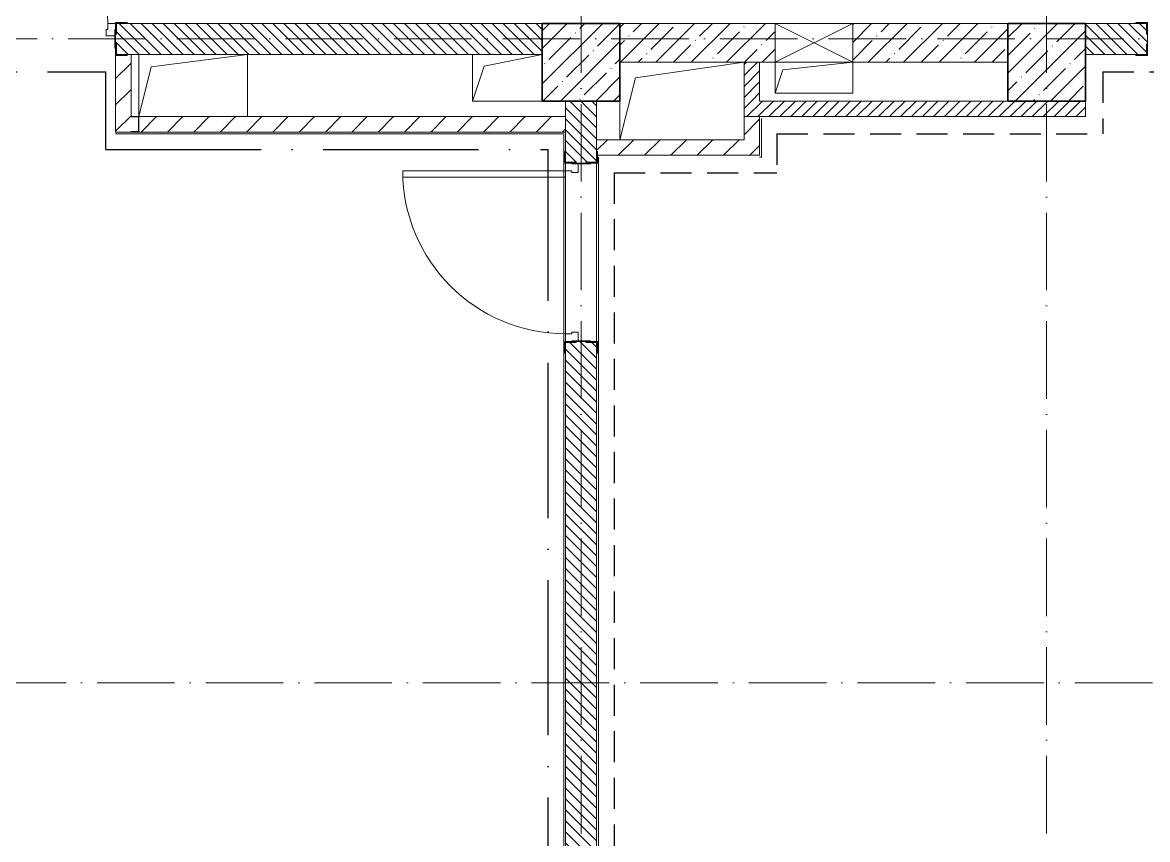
# Model space of a CAD drawing. Header units: millimetres. Extents: x -213536 to 1564669, y -45299 to 942238.
# Drawn here: x -161267 to -154017, y 186568 to 191833 of the extents above; entities that cross this region are included whole.
import ezdxf

# ---------------------------------------------------------------- set-up
doc = ezdxf.new("R2010")
doc.units = ezdxf.units.MM
for name, pattern in [('02 Штрихпунктирная _10 мм_', [1400, 1000, -200, 0, -200]), ('50_200_ШТРИХ_1Т_ш5_п1_п1_', [700, 500, -100, 0, -100]), ('Штрих короткий', [300, 150, -150]), ('Штриховая _2 мм - 1 мм_', [300, 200, -100])]:
    doc.linetypes.add(name, pattern=pattern)
for name, color, linetype, lineweight in [('0-1', 7, 'Continuous', 5), ('0-2', 7, 'Continuous', 9), ('Каркас_Импост', 7, 'Continuous', 13), ('Несущие колонны', 7, 'Continuous', 9), ('Несущие колонны-1', 7, 'Continuous', 35), ('Обобщенные модели', 7, 'Continuous', 9), ('Оси-2', 7, '50_200_ШТРИХ_1Т_ш5_п1_п1_', 9), ('Открывание-1', 7, 'Continuous', 9), ('Панель', 7, 'Continuous', 13), ('Перемычка-1', 7, 'Штрих короткий', 9), ('Проем-2', 7, 'Continuous', 9), ('Стены-1', 7, 'Continuous', 13), ('Штриховка разреза-1', 7, 'Continuous', 9), ('Элементы узлов', 7, 'Continuous', 9)]:
    doc.layers.add(name, color=color, linetype=linetype, lineweight=lineweight)
doc.layers.add('СТ-1_1', color=7, linetype='Штриховая _2 мм - 1 мм_', lineweight=90, true_color=0x888888)
doc.layers.add('СТ-2_1', color=1, linetype='02 Штрихпунктирная _10 мм_', lineweight=90, true_color=0xff0000)
doc.layers.get('0-2').off()
pattern_1 = [(135, (0, 0), (-35.35534, -35.35534), [])]
pattern_2 = [(45, (0, 0), (-84.85281, 84.85281), [])]
pattern_3 = [(45, (0, 0), (-35.35534, 35.35534), [])]

# ---------------------------------------------------------------- blocks, each defined once
blk = doc.blocks.new('BSC_Колонна _Прямоугольная - 500х500-V59-АИ2_02_План отделки стен 2-го этажа _Часть 2_')
at = {"layer": 'Несущие колонны'}
h = blk.add_hatch(dxfattribs=at)
h.set_pattern_fill('FP_67', color=256, style=0, pattern_type=2)
h.set_pattern_definition([(45, (-52950, -7650), (-114.04925, 114.04925), []), (45, (-52835.95, -7650), (-114.04925, 114.04925), [201.613, -40.323, 3.353, -36.97])])
h.paths.add_polyline_path([(-250, -250), (250, -250), (250, 250), (-250, 250)], flags=0)
at = {"layer": 'Несущие колонны-1'}
for p, q in [((250, 250), (-250, 250)), ((-250, 250), (-250, -250)), ((250, -250), (250, 250)), ((-250, -250), (250, -250))]:
    blk.add_line(p, q, dxfattribs=at)
blk = doc.blocks.new('BSC_Колонна _Прямоугольная - 500х500-V61-АИ2_02_План отделки стен 2-го этажа _Часть 2_')
at = {"layer": 'Несущие колонны'}
h = blk.add_hatch(dxfattribs=at)
h.set_pattern_fill('FP_69', color=256, style=0, pattern_type=2)
h.set_pattern_definition([(45, (-55950, -7650), (-114.04925, 114.04925), []), (45, (-55835.95, -7650), (-114.04925, 114.04925), [201.613, -40.323, 3.353, -36.97])])
h.paths.add_polyline_path([(-250, -250), (250, -250), (250, 250), (-250, 250)], flags=0)
at = {"layer": 'Несущие колонны-1'}
for p, q in [((250, 250), (-250, 250)), ((-250, 250), (-250, -250)), ((250, -250), (250, 250)), ((-250, -250), (250, -250))]:
    blk.add_line(p, q, dxfattribs=at)
blk = doc.blocks.new('Проем_Дверь_Прямоугольный - 1700х2400h_дверные проемы-28445702-АИ2_02_План отделки стен 2-го этажа _Часть 2_')
at = {"layer": 'Перемычка-1'}
for p, q in [((850, 100), (-850, 100)), ((850, -100), (-850, -100))]:
    blk.add_line(p, q, dxfattribs=at)
blk = doc.blocks.new('Дверь_СКБ_1Ст_Внутренняя_ШЕР - СОШ_Д-17__Дв_1150x2100h_Лаборантские_ Инструментальные_EI30-28417851-АИ2_02_План отделки стен 2-го этажа _Часть 2_')
at = {"layer": 'Каркас_Импост'}
for p, q in [((-512.5, 100), (-562.5, 100)), ((-562.5, 100), (-562.5, 20)), ((-512.5, 100), (-512.5, 60)), ((587.5, 100), (537.5, 100)), ((537.5, 100), (537.5, 60)), ((587.5, 100), (587.5, 20)), ((-502.5, 20), (-562.5, 20)), ((-512.5, 60), (-502.5, 60)), ((-502.5, 60), (-502.5, 20)), ((527.5, 60), (537.5, 60)), ((527.5, 60), (527.5, 20)), ((587.5, 20), (527.5, 20))]:
    blk.add_line(p, q, dxfattribs=at)
at = {"layer": 'Открывание-1'}
blk.add_arc((-512.5, 100), 1050, 360, 90, dxfattribs=at)
at = {"layer": 'Панель'}
for p, q in [((-512.5, 1150), (-472.5, 1150)), ((-512.5, 1150), (-512.5, 100)), ((-472.5, 100), (-472.5, 1150)), ((-512.5, 100), (-472.5, 100))]:
    blk.add_line(p, q, dxfattribs=at)
blk = doc.blocks.new('Дверь_СКБ_1Ст_Внутренняя_ШЕР - СОШ_Д-17__Дв_1150x2100h_Лаборантские_ Инструментальные_EI30-31725233-АИ2_02_План отделки стен 2-го этажа _Часть 2_')
at = {"layer": 'Каркас_Импост'}
for p, q in [((-562.5, 100), (-562.5, 20)), ((-562.5, 100), (-512.5, 100)), ((-512.5, 100), (-512.5, 60)), ((537.5, 100), (537.5, 60)), ((537.5, 100), (587.5, 100)), ((587.5, 100), (587.5, 20)), ((-562.5, 20), (-502.5, 20)), ((-502.5, 60), (-512.5, 60)), ((-502.5, 60), (-502.5, 20)), ((527.5, 60), (527.5, 20)), ((537.5, 60), (527.5, 60)), ((527.5, 20), (587.5, 20))]:
    blk.add_line(p, q, dxfattribs=at)
at = {"layer": 'Открывание-1'}
blk.add_arc((537.5, 100), 1050, 90, 180, dxfattribs=at)
at = {"layer": 'Панель'}
for p, q in [((537.5, 1150), (497.5, 1150)), ((497.5, 100), (497.5, 1150)), ((537.5, 1150), (537.5, 100)), ((537.5, 100), (497.5, 100))]:
    blk.add_line(p, q, dxfattribs=at)
blk = doc.blocks.new('154_Стойка_СКБ_Уголок - СМ-2180_200-28268025-АИ2_02_План отделки стен 2-го этажа _Часть 2_')
at = {"layer": 'Обобщенные модели'}
for p, q in [((125, 156), (125, 81)), ((200, 156), (125, 156)), ((131, 81), (131, 150)), ((131, 150), (200, 150)), ((200, 150), (200, 156)), ((125, 81), (131, 81)), ((131, 19), (125, 19)), ((125, 19), (125, -56)), ((131, -50), (131, 19)), ((125, -56), (200, -56)), ((200, -50), (131, -50)), ((200, -56), (200, -50))]:
    blk.add_line(p, q, dxfattribs=at)
blk = doc.blocks.new('Стойка_Влож_Полоса боковая - Полоса-28213942-АИ2_02_План отделки стен 2-го этажа _Часть 2_')
at = {"layer": 'Обобщенные модели'}
for p, q in [((-5, 60), (0, 60)), ((-5, -60), (-5, 60)), ((0, 31), (0, -31)), ((0, -60), (-5, -60))]:
    blk.add_line(p, q, dxfattribs=at)
blk = doc.blocks.new('Фахверк_СКБ_Уголок - 200_3960-28268576-АИ2_02_План отделки стен 2-го этажа _Часть 2_')
at = {"layer": 'Обобщенные модели'}
for p, q in [((200, 156), (125, 156)), ((125, 156), (125, 81)), ((131, 81), (131, 150)), ((131, 150), (200, 150)), ((200, 150), (200, 156)), ((125, 81), (131, 81)), ((131, 19), (125, 19)), ((125, 19), (125, -56)), ((131, -50), (131, 19)), ((125, -56), (200, -56)), ((200, -50), (131, -50)), ((200, -56), (200, -50))]:
    blk.add_line(p, q, dxfattribs=at)
blk = doc.blocks.new('AR_Отверстие прямоугольное _в плите_ - AR_Отверстие прямоугольное _в плите_-V199-АИ2_02_План отделки стен 2-го этажа _Часть 2_')
at = {"layer": 'Обобщенные модели'}
for p, q in [((-250, 100), (-250, -100)), ((-200, 50), (250, 100)), ((250, -100), (250, 100)), ((-250, -100), (-200, 50)), ((-250, -100), (250, -100))]:
    blk.add_line(p, q, dxfattribs=at)
blk = doc.blocks.new('AR_Отверстие прямоугольное _в стене__БезПР - AR_Отверстие прямоугольное _в стене__БезПР-30460137-АИ2_02_План отделки стен 2-го этажа _Часть 2_')
at = {"layer": 'Проем-2'}
blk.add_line((250, 125), (-250, 125), dxfattribs=at)
at = {"layer": 'Элементы узлов'}
for p, q in [((-250, -125), (-250, 125)), ((-250, 125), (250, 125)), ((250, 125), (-250, -125)), ((-250, 125), (250, -125)), ((250, 125), (-250, 125)), ((-250, 125), (-250, -125)), ((250, 125), (250, -125)), ((250, -125), (250, 125)), ((250, -125), (-250, -125)), ((-250, -125), (250, -125))]:
    blk.add_line(p, q, dxfattribs=at)
blk = doc.blocks.new('AR_Отверстие прямоугольное _в плите_ - AR_Отверстие прямоугольное _в плите_-30553057-АИ2_02_План отделки стен 2-го этажа _Часть 2_')
at = {"layer": 'Обобщенные модели'}
for p, q in [((-300, 150), (400, 250)), ((-400, -250), (-300, 150)), ((-400, 0), (-400, -250))]:
    blk.add_line(p, q, dxfattribs=at)
blk = doc.blocks.new('AR_Отверстие прямоугольное _в плите_ - AR_Отверстие прямоугольное _в плите_-30552525-АИ2_02_План отделки стен 2-го этажа _Часть 2_')
at = {"layer": 'Обобщенные модели'}
for p, q in [((-350, 200), (-350, -200)), ((-270, 120), (350, 200)), ((350, -200), (350, 200)), ((-350, -200), (-270, 120))]:
    blk.add_line(p, q, dxfattribs=at)
blk = doc.blocks.new('AR_Отверстие прямоугольное _в плите_ - AR_Отверстие прямоугольное _в плите_-30552670-АИ2_02_План отделки стен 2-го этажа _Часть 2_')
at = {"layer": 'Обобщенные модели'}
for p, q in [((-225, 150), (-225, -150)), ((-150, 75), (225, 150)), ((-225, -150), (-150, 75)), ((-225, -150), (225, -150))]:
    blk.add_line(p, q, dxfattribs=at)
blk = doc.blocks.new('154_Фахверк_СКБ_Швеллер - Тип_100_3960_зеркало-36793856-АИ2_02_План отделки стен 2-го этажа _Часть 2_')
at = {"layer": 'Обобщенные модели'}
for p, q in [((175, 50), (125, 50)), ((125, 50), (125, -50)), ((128, 47), (175, 47)), ((128, -47), (128, 47)), ((175, 47), (175, 50)), ((125, -50), (175, -50)), ((175, -47), (128, -47)), ((175, -50), (175, -47))]:
    blk.add_line(p, q, dxfattribs=at)
blk = doc.blocks.new('0125-Р-ОО-Ш2-АР-о_23_10_2024_rvt-1-АИ2_02_План отделки стен 2-го этажа _Часть 2_')
at = {"layer": 'Штриховка разреза-1'}
h = blk.add_hatch(dxfattribs=at)
h.set_pattern_fill('FP_2', color=256, style=0, pattern_type=2)
h.set_pattern_definition(pattern_1)
h.paths.add_polyline_path([(52700, 7700), (52700, 7900), (49956, 7900), (49956, 7831), (49950, 7831), (49950, 7769), (49956, 7769), (49956, 7700), (51874.7, 7700)], flags=0)
h.paths.add_polyline_path([(48725, 7700), (48794, 7700.4), (48794, 7769), (48800, 7769), (48800, 7831), (48794, 7831), (48794, 7900), (47900, 7899), (47900, 7700), (48146.7, 7700)], flags=0)
h.paths.add_polyline_path([(47500, 7700), (47500, 7900), (47200, 7900), (47200, 7700)], flags=0)
h = blk.add_hatch(dxfattribs=at)
h.set_pattern_fill('FP_1', color=256, style=0, pattern_type=2)
h.set_pattern_definition([(45, (0, 0), (-114.04925, 114.04925), []), (45, (114.05, 0), (-114.04925, 114.04925), [201.612, -40.322, 3.353, -36.97])])
h.paths.add_polyline_path([(55700, 7650), (55700, 7900), (54700, 7900), (54700, 7650)], flags=0)
h.paths.add_polyline_path([(53738.7, 7650), (54200, 7650), (54200, 7900), (53200, 7900), (53200, 7650)], flags=0)
h = blk.add_hatch(dxfattribs=at)
h.set_pattern_fill('FP_2', color=256, style=0, pattern_type=2)
h.set_pattern_definition(pattern_1)
h.paths.add_polyline_path([(61700, 7700), (61700, 7900), (61300, 7899), (61300, 7700)], flags=0)
h.paths.add_polyline_path([(60900, 7700), (60900, 7900), (60006, 7900), (60006, 7831), (60000, 7830.8), (60000, 7769), (60006, 7769), (60006, 7700), (60075, 7700)], flags=0)
h.paths.add_polyline_path([(59330.6, 7700), (60000, 7700), (60000, 7740), (59995, 7740), (59995, 7860), (60000, 7860), (60000, 7900), (59970, 7900), (59970, 7830), (59130, 7830), (59130, 7900), (59100, 7900), (59100, 7860), (59105, 7860), (59105, 7740), (59100, 7740), (59100, 7700), (59105, 7700)], flags=0)
h.paths.add_polyline_path([(58375, 7700), (59094, 7700), (59094, 7769), (59100, 7769), (59100, 7831), (59094, 7831), (59094, 7900), (58306, 7900), (58306, 7831), (58300, 7831), (58300, 7769), (58306, 7769), (58306, 7700)], flags=0)
h.paths.add_polyline_path([(56200, 7700), (56594, 7700), (56594, 7769), (56600, 7769), (56600, 7831), (56594, 7831), (56594, 7900), (56200, 7900)], flags=0)
h = blk.add_hatch(dxfattribs=at)
h.set_pattern_fill('FP_3', color=256, style=0, pattern_type=2)
h.set_pattern_definition(pattern_2)
h.paths.add_polyline_path([(50050, 7200), (50050, 7700), (50025, 7700), (50025, 7694), (49950, 7694), (49950, 7200), (50010.7, 7200)], flags=0)
h = blk.add_hatch(dxfattribs=at)
h.set_pattern_fill('FP_92', color=256, style=0, pattern_type=2)
h.set_pattern_definition(pattern_3)
h.paths.add_polyline_path([(54100, 7400), (54100, 7650), (54000, 7650), (54000, 7400)], flags=0)
h = blk.add_hatch(dxfattribs=at)
h.set_pattern_fill('FP_2', color=256, style=0, pattern_type=2)
h.set_pattern_definition(pattern_1)
h.paths.add_polyline_path([(52850, 400), (53050, 400), (53049.8, 5844), (52981, 5844), (52981, 5850), (52919, 5850), (52919, 5844), (52850, 5844), (52850, 492.9)], flags=0)
h.paths.add_polyline_path([(52981, 7000), (52981, 7006), (53050, 7006), (53050, 7400), (52850, 7400), (52850, 7006), (52919, 7006), (52919, 7000)], flags=0)
h = blk.add_hatch(dxfattribs=at)
h.set_pattern_fill('FP_92', color=256, style=0, pattern_type=2)
h.set_pattern_definition(pattern_3)
h.paths.add_polyline_path([(55700, 7300), (56200, 7300), (56200, 7400), (54000, 7400), (54000, 7300)], flags=0)
h = blk.add_hatch(dxfattribs=at)
h.set_pattern_fill('FP_3', color=256, style=0, pattern_type=2)
h.set_pattern_definition(pattern_2)
h.paths.add_polyline_path([(52850, 7200), (52850, 7300), (50100, 7300), (50100, 7200), (51874.7, 7200)], flags=0)
h.paths.add_polyline_path([(50050, 7203), (50097, 7203), (50097, 7297), (50050, 7297), (50050, 7250)], flags=0)
h = blk.add_hatch(dxfattribs=at)
h.set_pattern_fill('FP_3', color=256, style=0, pattern_type=2)
h.set_pattern_definition(pattern_2)
h.paths.add_polyline_path([(54100, 7050), (54100, 7300), (54000, 7300), (54000, 7050)], flags=0)
h = blk.add_hatch(dxfattribs=at)
h.set_pattern_fill('FP_3', color=256, style=0, pattern_type=2)
h.set_pattern_definition(pattern_2)
h.paths.add_polyline_path([(54000, 7050), (54000, 7150), (53050, 7150), (53050, 7075), (53056, 7075), (53056, 7050), (53738.7, 7050)], flags=0)
at = {"layer": 'Стены-1'}
for p, q in [((52700, 7900), (50025, 7900)), ((54200, 7900), (53200, 7900)), ((55700, 7900), (54700, 7900)), ((56525, 7900), (56200, 7900)), ((56600, 7769), (56600, 7831)), ((49950, 7694), (49950, 7200)), ((50025, 7700), (52700, 7700)), ((50050, 7700), (50025, 7700)), ((50050, 7300), (50050, 7700)), ((56200, 7700), (56525, 7700)), ((53200, 7650), (54200, 7650)), ((54100, 7650), (54000, 7650)), ((54000, 7650), (54000, 7400)), ((54100, 7400), (54100, 7650)), ((54700, 7650), (55700, 7650)), ((52850, 7400), (52850, 7075)), ((53050, 7075), (53050, 7400)), ((54000, 7400), (54000, 7300)), ((55700, 7400), (54100, 7400)), ((56200, 7300), (56200, 7400)), ((52850, 7300), (50100, 7300)), ((52850, 7200), (52850, 7300)), ((54100, 7300), (54000, 7300)), ((54000, 7300), (54000, 7150)), ((54000, 7300), (56200, 7300)), ((54100, 7050), (54100, 7300)), ((49950, 7200), (50050, 7200)), ((50100, 7200), (52850, 7200)), ((54000, 7150), (53050, 7150)), ((53050, 7150), (53050, 7075)), ((53056, 7050), (54000, 7050)), ((54000, 7050), (54100, 7050)), ((52850, 5775), (52850, 400)), ((53050, 400), (53050, 5775))]:
    blk.add_line(p, q, dxfattribs=at)
at = {"layer": '0-2'}
for name, p in [('Дверь_СКБ_1Ст_Внутренняя_ШЕР - СОШ_Д-17__Дв_1150x2100h_Лаборантские_ Инструментальные_EI30-28417851-АИ2_02_План отделки стен 2-го этажа _Часть 2_', (49362.5, 7800)), ('154_Стойка_СКБ_Уголок - СМ-2180_200-28268025-АИ2_02_План отделки стен 2-го этажа _Часть 2_', (49825, 7750)), ('Стойка_Влож_Полоса боковая - Полоса-28213942-АИ2_02_План отделки стен 2-го этажа _Часть 2_', (49950, 7800)), ('BSC_Колонна _Прямоугольная - 500х500-V59-АИ2_02_План отделки стен 2-го этажа _Часть 2_', (52950, 7650)), ('AR_Отверстие прямоугольное _в стене__БезПР - AR_Отверстие прямоугольное _в стене__БезПР-30460137-АИ2_02_План отделки стен 2-го этажа _Часть 2_', (54450, 7775)), ('BSC_Колонна _Прямоугольная - 500х500-V61-АИ2_02_План отделки стен 2-го этажа _Часть 2_', (55950, 7650)), ('Проем_Дверь_Прямоугольный - 1700х2400h_дверные проемы-28445702-АИ2_02_План отделки стен 2-го этажа _Часть 2_', (57450, 7800)), ('AR_Отверстие прямоугольное _в плите_ - AR_Отверстие прямоугольное _в плите_-30552525-АИ2_02_План отделки стен 2-го этажа _Часть 2_', (50449.9, 7500)), ('AR_Отверстие прямоугольное _в плите_ - AR_Отверстие прямоугольное _в плите_-30552670-АИ2_02_План отделки стен 2-го этажа _Часть 2_', (52475, 7550)), ('AR_Отверстие прямоугольное _в плите_ - AR_Отверстие прямоугольное _в плите_-30553057-АИ2_02_План отделки стен 2-го этажа _Часть 2_', (53600, 7400)), ('AR_Отверстие прямоугольное _в плите_ - AR_Отверстие прямоугольное _в плите_-V199-АИ2_02_План отделки стен 2-го этажа _Часть 2_', (54450, 7550))]:
    blk.add_blockref(name, p, dxfattribs=at)
for name, p, rotation in [('Фахверк_СКБ_Уголок - 200_3960-28268576-АИ2_02_План отделки стен 2-го этажа _Часть 2_', (56725, 7850), 180), ('154_Фахверк_СКБ_Швеллер - Тип_100_3960_зеркало-36793856-АИ2_02_План отделки стен 2-го этажа _Часть 2_', (50225, 7250), 180), ('154_Стойка_СКБ_Уголок - СМ-2180_200-28268025-АИ2_02_План отделки стен 2-го этажа _Часть 2_', (53000, 6875), 89.99999999999993), ('Дверь_СКБ_1Ст_Внутренняя_ШЕР - СОШ_Д-17__Дв_1150x2100h_Лаборантские_ Инструментальные_EI30-31725233-АИ2_02_План отделки стен 2-го этажа _Часть 2_', (52950, 6412.5), 89.99999999999993), ('Стойка_Влож_Полоса боковая - Полоса-28213942-АИ2_02_План отделки стен 2-го этажа _Часть 2_', (52950, 7000), 89.99999999999994), ('154_Стойка_СКБ_Уголок - СМ-2180_200-28268025-АИ2_02_План отделки стен 2-го этажа _Часть 2_', (52900, 5975), 269.9999999999999), ('Стойка_Влож_Полоса боковая - Полоса-28213942-АИ2_02_План отделки стен 2-го этажа _Часть 2_', (52950, 5850), 269.9999999999999)]:
    blk.add_blockref(name, p, dxfattribs=dict(at, rotation=rotation))
blk = doc.blocks.new('Оси1')
at = {"layer": 'Оси-2'}
for p, q in [((259195.6, 210594.5), (259195.6, 225549.9)), ((262195.6, 210594.5), (262195.6, 225549.9)), ((297695.6, 220615.2), (203926.8, 220615.2)), ((311183.9, 216465.2), (203926.8, 216465.2))]:
    blk.add_line(p, q, dxfattribs=at)

msp = doc.modelspace()

# ---------------------------------------------------------------- linework, layer by layer
at = {"layer": 'СТ-1_1', "lineweight": 25}
for p, q in [((-154305, 191515.3), (-152179, 191515.3)), ((-154305, 191515.3), (-154305, 191115.3)), ((-156405, 191115.3), (-154305, 191115.3)), ((-156405, 191115.3), (-156405, 190865.3)), ((-157455, 190865.3), (-156405, 190865.3)), ((-157455, 190865.3), (-157455, 184439.3))]:
    msp.add_line(p, q, dxfattribs=at)
at = {"layer": 'СТ-2_1', "lineweight": 25}
for p, q in [((-162505, 191515.3), (-160729, 191515.3)), ((-160729, 191015.3), (-160729, 191515.3)), ((-160729, 191015.3), (-157879, 191015.3)), ((-157879, 184439.3), (-157879, 191015.3))]:
    msp.add_line(p, q, dxfattribs=at)
at = {"layer": 'Стены-1'}
for p, q in [((-160592, 191827.3), (-157917, 191827.3)), ((-157417, 191827.3), (-156417, 191827.3)), ((-155917, 191827.3), (-154917, 191827.3)), ((-154417, 191827.3), (-154092, 191827.3)), ((-156517, 191215.3), (-156517, 190977.3)), ((-156505, 190965.3), (-156505, 191215.3)), ((-160567, 191127.3), (-160667, 191127.3)), ((-160667, 191115.3), (-157779, 191115.3)), ((-157767, 191127.3), (-160517, 191127.3)), ((-157779, 191115.3), (-157779, 184339.3)), ((-157767, 191002.3), (-157767, 191127.3)), ((-157555, 184339.3), (-157555, 190965.3)), ((-156517, 190965.3), (-156505, 190965.3)), ((-157767, 189777.3), (-157767, 190927.3)), ((-157567, 190927.3), (-157567, 189777.3)), ((-157767, 184327.3), (-157767, 189702.3)), ((-157567, 189702.3), (-157567, 184327.3))]:
    msp.add_line(p, q, dxfattribs=at)

# ---------------------------------------------------------------- block references
at = {"color": 2, "lineweight": 30}
msp.add_blockref('Оси1', (-416862.6, -28888), dxfattribs=at)
at = {"layer": '0-1'}
msp.add_blockref('0125-Р-ОО-Ш2-АР-о_23_10_2024_rvt-1-АИ2_02_План отделки стен 2-го этажа _Часть 2_', (-210617, 183927.3), dxfattribs=at)

doc.saveas('drawing.dxf')
